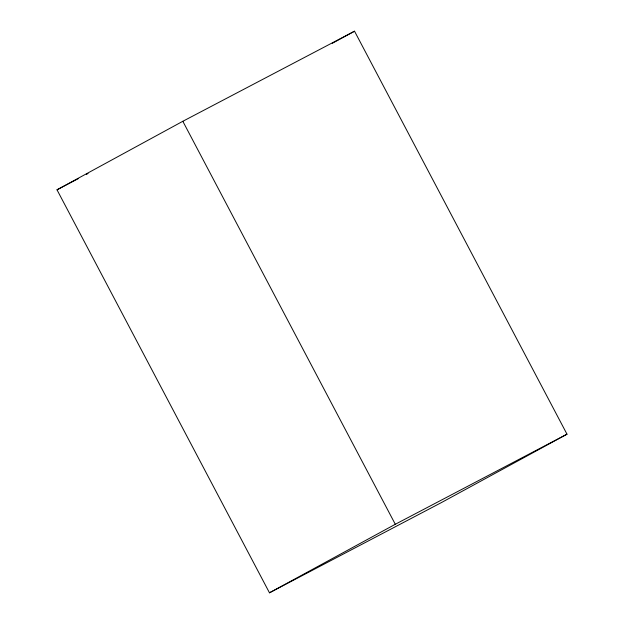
<?xml version="1.0" encoding="UTF-8"?>
<svg xmlns="http://www.w3.org/2000/svg" width="624" height="624" viewBox="0 0 624 624"><rect width="100%" height="100%" fill="white"/><g stroke="black" fill="none" stroke-linecap="round" stroke-linejoin="round"><path stroke-width="0.94" d="M57.002 189.813L182.824 121.29L354.526 31.2L566.998 434.187L441.176 502.71L269.474 592.8L57.002 189.813L78.569 178.495M332.272 43.321L354.526 31.2M269.474 592.8L395.296 524.277L566.998 434.187M86.338 174.416L88.062 173.511M182.824 121.29L395.296 524.277"/></g></svg>
